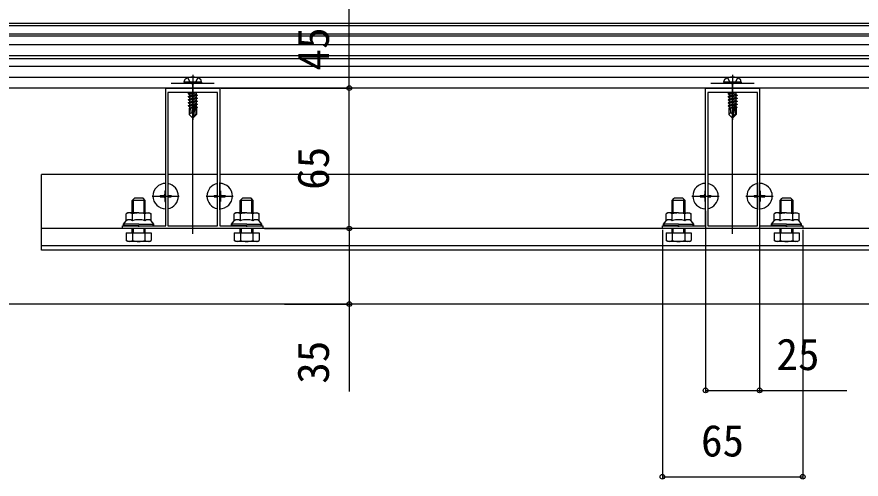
# Model space of a CAD drawing. Units: millimetres, scale not verified. Extents: x -875 to 875, y -1305 to 1298.
# Drawn here: x -393.2 to -2.3, y -937 to -723 of the extents above; entities that cross this region are included whole.
import ezdxf
from ezdxf.enums import TextEntityAlignment as Align

# ---------------------------------------------------------------- set-up
doc = ezdxf.new("R2010")
doc.units = ezdxf.units.MM
doc.header["$LTSCALE"] = 8
for name, color, linetype in [('0-2_YKK_11', 7, 'Continuous'), ('0-4_YKK_12', 2, 'Continuous'), ('0-5_YKK_13', 4, 'Continuous'), ('0-6_YKK_D', 6, 'Continuous')]:
    doc.layers.add(name, color=color, linetype=linetype)
doc.styles.add('ＭＳ ゴシック', font='')
doc.styles.get('ＭＳ ゴシック').set_extended_font_data('MS Gothic')

msp = doc.modelspace()

# ---------------------------------------------------------------- linework, layer by layer
at = {"layer": '0-2_YKK_11'}
for points in [[(-279.289, -820.952), (-344.289, -820.952), (-344.289, -819.752), (-337.247, -819.752), (-337.063, -819.872), (-336.514, -819.872), (-336.33, -819.752), (-324.289, -819.752), (-324.289, -755.952), (-312.247, -755.952), (-312.063, -756.072), (-311.514, -756.072), (-311.33, -755.952), (-299.289, -755.952), (-299.289, -819.752), (-287.247, -819.752), (-287.063, -819.872), (-286.514, -819.872), (-286.33, -819.752), (-279.289, -819.752)], [(-323.289, -757.952), (-323.289, -819.752), (-300.289, -819.752), (-300.289, -757.952)], [(-29.289, -820.952), (-94.289, -820.952), (-94.289, -819.752), (-87.247, -819.752), (-87.063, -819.872), (-86.514, -819.872), (-86.33, -819.752), (-74.289, -819.752), (-74.289, -755.952), (-62.247, -755.952), (-62.063, -756.072), (-61.514, -756.072), (-61.33, -755.952), (-49.289, -755.952), (-49.289, -819.752), (-37.247, -819.752), (-37.063, -819.872), (-36.514, -819.872), (-36.33, -819.752), (-29.289, -819.752)], [(-73.289, -757.952), (-73.289, -819.752), (-50.289, -819.752), (-50.289, -757.952)]]:
    msp.add_lwpolyline(points, close=True, dxfattribs=at)
at = {"layer": '0-4_YKK_12'}
for p, q in [((383.211, -727.072), (-506.789, -727.072)), ((383.211, -731.952), (-506.789, -731.952)), ((383.211, -742.452), (-506.789, -742.452)), ((-311.789, -823.452), (-311.789, -753.452)), ((-61.789, -823.452), (-61.789, -753.452)), ((383.211, -755.952), (-506.789, -755.952)), ((-324.289, -795.952), (-381.789, -795.952)), ((-381.789, -830.952), (-381.789, -795.952)), ((-300.289, -795.952), (-323.289, -795.952)), ((-74.289, -795.952), (-299.289, -795.952)), ((-50.289, -795.952), (-73.289, -795.952)), ((175.711, -795.952), (-49.289, -795.952)), ((258.211, -820.952), (-381.789, -820.952)), ((258.211, -828.952), (-381.789, -828.952)), ((258.211, -830.952), (-381.789, -830.952)), ((390.211, -855.952), (-524.289, -855.952))]:
    msp.add_line(p, q, dxfattribs=at)
at = {"layer": '0-5_YKK_13'}
for p, q in [((383.211, -725.952), (-506.789, -725.952)), ((383.211, -730.952), (-506.789, -730.952)), ((383.211, -735.952), (-506.789, -735.952)), ((383.211, -740.952), (-506.789, -740.952)), ((383.211, -745.952), (-506.789, -745.952)), ((-311.789, -749.752), (-311.789, -770.652)), ((-61.789, -749.752), (-61.789, -770.652)), ((383.211, -750.952), (-506.789, -750.952)), ((-321.789, -753.652), (-301.789, -753.652)), ((-315.789, -753.152), (-315.647, -752.35)), ((-307.789, -753.152), (-315.789, -753.152)), ((-315.789, -753.152), (-315.7, -753.652)), ((-307.877, -753.652), (-315.7, -753.652)), ((-307.789, -753.152), (-307.93, -752.35)), ((-307.789, -753.152), (-307.877, -753.652)), ((-71.789, -753.652), (-51.789, -753.652)), ((-65.789, -753.152), (-65.647, -752.35)), ((-57.789, -753.152), (-65.789, -753.152)), ((-65.789, -753.152), (-65.7, -753.652)), ((-57.877, -753.652), (-65.7, -753.652)), ((-57.789, -753.152), (-57.93, -752.35)), ((-57.789, -753.152), (-57.877, -753.652)), ((383.211, -755.952), (-506.789, -755.952)), ((-309.989, -757.952), (-313.889, -758.602)), ((-313.889, -758.502), (-310.589, -757.952)), ((-313.889, -758.502), (-313.339, -758.185)), ((-312.309, -757.952), (-313.339, -758.185)), ((-313.339, -757.952), (-313.339, -758.185)), ((-310.239, -758.22), (-310.239, -758.885)), ((-59.989, -757.952), (-63.889, -758.602)), ((-63.889, -758.502), (-60.589, -757.952)), ((-63.889, -758.502), (-63.339, -758.185)), ((-62.309, -757.952), (-63.339, -758.185)), ((-63.339, -757.952), (-63.339, -758.185)), ((-60.239, -758.22), (-60.239, -758.885)), ((-313.889, -758.502), (-313.889, -758.602)), ((-313.889, -758.602), (-313.339, -758.92)), ((-313.889, -759.902), (-309.689, -759.202)), ((-309.689, -759.302), (-313.889, -760.002)), ((-313.889, -759.902), (-313.339, -759.585)), ((-313.889, -759.902), (-313.889, -760.002)), ((-313.889, -760.002), (-313.339, -760.32)), ((-313.889, -761.302), (-309.689, -760.602)), ((-309.689, -760.702), (-313.889, -761.402)), ((-313.889, -761.302), (-313.339, -760.985)), ((-313.889, -761.302), (-313.889, -761.402)), ((-313.889, -761.402), (-313.339, -761.72)), ((-313.889, -762.702), (-309.689, -762.002)), ((-309.689, -762.102), (-313.889, -762.802)), ((-310.239, -758.885), (-313.339, -759.585)), ((-313.339, -758.92), (-313.339, -759.585)), ((-310.239, -760.285), (-313.339, -760.985)), ((-313.339, -760.32), (-313.339, -760.985)), ((-310.239, -761.685), (-313.339, -762.385)), ((-313.339, -761.72), (-313.339, -762.385)), ((-309.689, -759.202), (-310.239, -758.885)), ((-310.239, -759.62), (-310.239, -760.285)), ((-309.689, -760.602), (-310.239, -760.285)), ((-310.239, -761.02), (-310.239, -761.685)), ((-309.689, -762.002), (-310.239, -761.685)), ((-309.689, -759.202), (-309.689, -759.302)), ((-309.689, -760.602), (-309.689, -760.702)), ((-309.689, -762.002), (-309.689, -762.102)), ((-63.889, -758.502), (-63.889, -758.602)), ((-63.889, -758.602), (-63.339, -758.92)), ((-63.889, -759.902), (-59.689, -759.202)), ((-59.689, -759.302), (-63.889, -760.002)), ((-63.889, -759.902), (-63.339, -759.585)), ((-63.889, -759.902), (-63.889, -760.002)), ((-63.889, -760.002), (-63.339, -760.32)), ((-63.889, -761.302), (-59.689, -760.602)), ((-59.689, -760.702), (-63.889, -761.402)), ((-63.889, -761.302), (-63.339, -760.985)), ((-63.889, -761.302), (-63.889, -761.402)), ((-63.889, -761.402), (-63.339, -761.72)), ((-63.889, -762.702), (-59.689, -762.002)), ((-59.689, -762.102), (-63.889, -762.802)), ((-60.239, -758.885), (-63.339, -759.585)), ((-63.339, -758.92), (-63.339, -759.585)), ((-60.239, -760.285), (-63.339, -760.985)), ((-63.339, -760.32), (-63.339, -760.985)), ((-60.239, -761.685), (-63.339, -762.385)), ((-63.339, -761.72), (-63.339, -762.385)), ((-59.689, -759.202), (-60.239, -758.885)), ((-60.239, -759.62), (-60.239, -760.285)), ((-59.689, -760.602), (-60.239, -760.285)), ((-60.239, -761.02), (-60.239, -761.685)), ((-59.689, -762.002), (-60.239, -761.685)), ((-59.689, -759.202), (-59.689, -759.302)), ((-59.689, -760.602), (-59.689, -760.702)), ((-59.689, -762.002), (-59.689, -762.102)), ((-313.889, -762.702), (-313.339, -762.385)), ((-313.889, -762.702), (-313.889, -762.802)), ((-313.889, -762.802), (-313.339, -763.12)), ((-313.889, -764.102), (-310.863, -763.598)), ((-310.891, -763.703), (-313.889, -764.202)), ((-313.889, -764.102), (-313.339, -763.785)), ((-313.889, -764.102), (-313.889, -764.202)), ((-313.889, -764.202), (-313.339, -764.52)), ((-313.489, -765.252), (-313.339, -765.185)), ((-313.489, -765.252), (-313.489, -768.102)), ((-311.212, -765.252), (-313.489, -765.252)), ((-310.239, -763.085), (-313.339, -763.785)), ((-313.339, -763.12), (-313.339, -763.785)), ((-310.948, -763.98), (-313.339, -764.52)), ((-313.339, -764.52), (-313.339, -765.185)), ((-311.093, -764.678), (-313.339, -765.185)), ((-311.154, -764.969), (-312.872, -765.252)), ((-310.879, -763.645), (-311.789, -768.031)), ((-310.457, -763.53), (-311.639, -769.228)), ((-311.209, -765.236), (-311.293, -765.252)), ((-310.456, -763.53), (-309.689, -763.402)), ((-309.689, -763.502), (-310.402, -763.621)), ((-310.239, -764.485), (-310.392, -764.519)), ((-310.389, -763.701), (-310.389, -767.978)), ((-309.789, -764.744), (-310.389, -764.843)), ((-309.789, -764.96), (-310.389, -765.077)), ((-310.089, -765.252), (-310.389, -765.252)), ((-310.239, -762.42), (-310.239, -763.085)), ((-309.689, -763.402), (-310.239, -763.085)), ((-310.239, -763.82), (-310.239, -764.485)), ((-309.789, -764.744), (-310.239, -764.485)), ((-309.789, -764.96), (-310.089, -765.133)), ((-310.089, -765.133), (-310.089, -768.102)), ((-309.789, -764.744), (-309.789, -764.96)), ((-309.689, -763.402), (-309.689, -763.502)), ((-63.889, -762.702), (-63.339, -762.385)), ((-63.889, -762.702), (-63.889, -762.802)), ((-63.889, -762.802), (-63.339, -763.12)), ((-63.889, -764.102), (-60.863, -763.598)), ((-60.891, -763.703), (-63.889, -764.202)), ((-63.889, -764.102), (-63.339, -763.785)), ((-63.889, -764.102), (-63.889, -764.202)), ((-63.889, -764.202), (-63.339, -764.52)), ((-63.489, -765.252), (-63.339, -765.185)), ((-63.489, -765.252), (-63.489, -768.102)), ((-61.212, -765.252), (-63.489, -765.252)), ((-60.239, -763.085), (-63.339, -763.785)), ((-63.339, -763.12), (-63.339, -763.785)), ((-60.948, -763.98), (-63.339, -764.52)), ((-63.339, -764.52), (-63.339, -765.185)), ((-61.093, -764.678), (-63.339, -765.185)), ((-61.154, -764.969), (-62.872, -765.252)), ((-60.879, -763.645), (-61.789, -768.031)), ((-60.457, -763.53), (-61.639, -769.228)), ((-61.209, -765.236), (-61.293, -765.252)), ((-60.456, -763.53), (-59.689, -763.402)), ((-59.689, -763.502), (-60.402, -763.621)), ((-60.239, -764.485), (-60.392, -764.519)), ((-60.389, -763.701), (-60.389, -767.978)), ((-59.789, -764.744), (-60.389, -764.843)), ((-59.789, -764.96), (-60.389, -765.077)), ((-60.089, -765.252), (-60.389, -765.252)), ((-60.239, -762.42), (-60.239, -763.085)), ((-59.689, -763.402), (-60.239, -763.085)), ((-60.239, -763.82), (-60.239, -764.485)), ((-59.789, -764.744), (-60.239, -764.485)), ((-59.789, -764.96), (-60.089, -765.133)), ((-60.089, -765.133), (-60.089, -768.102)), ((-59.789, -764.744), (-59.789, -764.96)), ((-59.689, -763.402), (-59.689, -763.502)), ((-312.531, -767.299), (-313.489, -768.102)), ((-311.939, -769.652), (-313.489, -768.102)), ((-311.789, -768.031), (-311.939, -769.652)), ((-311.939, -769.652), (-311.639, -769.652)), ((-311.789, -768.031), (-311.789, -769.652)), ((-310.389, -767.978), (-311.639, -769.228)), ((-311.639, -769.652), (-310.089, -768.102)), ((-311.639, -769.228), (-311.639, -769.652)), ((-310.089, -768.102), (-310.389, -767.978)), ((-62.531, -767.299), (-63.489, -768.102)), ((-61.939, -769.652), (-63.489, -768.102)), ((-61.789, -768.031), (-61.939, -769.652)), ((-61.939, -769.652), (-61.639, -769.652)), ((-61.789, -768.031), (-61.789, -769.652)), ((-60.389, -767.978), (-61.639, -769.228)), ((-61.639, -769.652), (-60.089, -768.102)), ((-61.639, -769.228), (-61.639, -769.652)), ((-60.089, -768.102), (-60.389, -767.978)), ((-324.289, -812.252), (-324.289, -799.652)), ((-299.289, -812.252), (-299.289, -799.652)), ((-74.289, -812.252), (-74.289, -799.652)), ((-49.289, -812.252), (-49.289, -799.652)), ((-324.639, -803.452), (-324.289, -803.452)), ((-324.639, -803.452), (-324.639, -805.102)), ((-299.289, -803.452), (-298.939, -803.452)), ((-298.939, -803.452), (-298.939, -805.102)), ((-74.639, -803.452), (-74.289, -803.452)), ((-74.639, -803.452), (-74.639, -805.102)), ((-49.289, -803.452), (-48.939, -803.452)), ((-48.939, -803.452), (-48.939, -805.102)), ((-333.789, -807.952), (-339.789, -807.952)), ((-339.249, -813.752), (-339.249, -807.412)), ((-334.329, -813.752), (-334.329, -807.412)), ((-330.589, -805.952), (-317.989, -805.952)), ((-326.789, -805.602), (-326.789, -806.302)), ((-326.789, -805.602), (-325.139, -805.602)), ((-326.789, -806.302), (-325.139, -806.302)), ((-324.639, -806.802), (-324.639, -808.452)), ((-324.639, -808.452), (-324.289, -808.452)), ((-323.289, -805.602), (-321.789, -805.602)), ((-323.289, -806.302), (-321.789, -806.302)), ((-321.789, -805.602), (-321.789, -806.302)), ((-305.589, -805.952), (-292.989, -805.952)), ((-301.789, -805.602), (-301.789, -806.302)), ((-301.789, -805.602), (-300.289, -805.602)), ((-301.789, -806.302), (-300.289, -806.302)), ((-299.289, -808.452), (-298.939, -808.452)), ((-298.939, -806.802), (-298.939, -808.452)), ((-298.439, -805.602), (-296.789, -805.602)), ((-298.439, -806.302), (-296.789, -806.302)), ((-296.789, -805.602), (-296.789, -806.302)), ((-283.789, -807.952), (-289.789, -807.952)), ((-289.249, -813.752), (-289.249, -807.412)), ((-284.329, -813.752), (-284.329, -807.412)), ((-83.789, -807.952), (-89.789, -807.952)), ((-89.249, -813.752), (-89.249, -807.412)), ((-84.329, -813.752), (-84.329, -807.412)), ((-80.589, -805.952), (-67.989, -805.952)), ((-76.789, -805.602), (-76.789, -806.302)), ((-76.789, -805.602), (-75.139, -805.602)), ((-76.789, -806.302), (-75.139, -806.302)), ((-74.639, -806.802), (-74.639, -808.452)), ((-74.639, -808.452), (-74.289, -808.452)), ((-73.289, -805.602), (-71.789, -805.602)), ((-73.289, -806.302), (-71.789, -806.302)), ((-71.789, -805.602), (-71.789, -806.302)), ((-55.589, -805.952), (-42.989, -805.952)), ((-51.789, -805.602), (-51.789, -806.302)), ((-51.789, -805.602), (-50.289, -805.602)), ((-51.789, -806.302), (-50.289, -806.302)), ((-49.289, -808.452), (-48.939, -808.452)), ((-48.939, -806.802), (-48.939, -808.452)), ((-48.439, -805.602), (-46.789, -805.602)), ((-48.439, -806.302), (-46.789, -806.302)), ((-46.789, -805.602), (-46.789, -806.302)), ((-33.789, -807.952), (-39.789, -807.952)), ((-39.249, -813.752), (-39.249, -807.412)), ((-34.329, -813.752), (-34.329, -807.412)), ((-341.789, -813.752), (-342.562, -814.199)), ((-342.562, -817.352), (-342.562, -814.199)), ((-336.789, -813.752), (-341.789, -813.752)), ((-339.675, -817.352), (-339.675, -814.199)), ((-336.789, -813.752), (-331.789, -813.752)), ((-333.902, -817.352), (-333.902, -814.199)), ((-331.789, -813.752), (-331.015, -814.199)), ((-331.015, -817.352), (-331.015, -814.199)), ((-291.789, -813.752), (-292.562, -814.199)), ((-292.562, -817.352), (-292.562, -814.199)), ((-286.789, -813.752), (-291.789, -813.752)), ((-289.675, -817.352), (-289.675, -814.199)), ((-286.789, -813.752), (-281.789, -813.752)), ((-283.902, -817.352), (-283.902, -814.199)), ((-281.789, -813.752), (-281.015, -814.199)), ((-281.015, -817.352), (-281.015, -814.199)), ((-91.789, -813.752), (-92.562, -814.199)), ((-92.562, -817.352), (-92.562, -814.199)), ((-86.789, -813.752), (-91.789, -813.752)), ((-89.675, -817.352), (-89.675, -814.199)), ((-86.789, -813.752), (-81.789, -813.752)), ((-83.902, -817.352), (-83.902, -814.199)), ((-81.789, -813.752), (-81.015, -814.199)), ((-81.015, -817.352), (-81.015, -814.199)), ((-41.789, -813.752), (-42.562, -814.199)), ((-42.562, -817.352), (-42.562, -814.199)), ((-36.789, -813.752), (-41.789, -813.752)), ((-39.675, -817.352), (-39.675, -814.199)), ((-36.789, -813.752), (-31.789, -813.752)), ((-33.902, -817.352), (-33.902, -814.199)), ((-31.789, -813.752), (-31.015, -814.199)), ((-31.015, -817.352), (-31.015, -814.199)), ((-343.789, -819.752), (-343.789, -818.952)), ((-336.789, -819.752), (-343.789, -819.752)), ((-339.789, -822.952), (-339.789, -820.952)), ((-339.249, -822.952), (-339.249, -820.952)), ((-336.789, -819.752), (-329.789, -819.752)), ((-334.329, -822.952), (-334.329, -820.952)), ((-333.789, -822.952), (-333.789, -820.952)), ((-329.789, -819.752), (-329.789, -818.952)), ((-293.789, -819.752), (-293.789, -818.952)), ((-286.789, -819.752), (-293.789, -819.752)), ((-289.789, -822.952), (-289.789, -820.952)), ((-289.249, -822.952), (-289.249, -820.952)), ((-286.789, -819.752), (-279.789, -819.752)), ((-284.329, -822.952), (-284.329, -820.952)), ((-283.789, -822.952), (-283.789, -820.952)), ((-279.789, -819.752), (-279.789, -818.952)), ((-93.789, -819.752), (-93.789, -818.952)), ((-86.789, -819.752), (-93.789, -819.752)), ((-89.789, -822.952), (-89.789, -820.952)), ((-89.249, -822.952), (-89.249, -820.952)), ((-86.789, -819.752), (-79.789, -819.752)), ((-84.329, -822.952), (-84.329, -820.952)), ((-83.789, -822.952), (-83.789, -820.952)), ((-79.789, -819.752), (-79.789, -818.952)), ((-43.789, -819.752), (-43.789, -818.952)), ((-36.789, -819.752), (-43.789, -819.752)), ((-39.789, -822.952), (-39.789, -820.952)), ((-39.249, -822.952), (-39.249, -820.952)), ((-36.789, -819.752), (-29.789, -819.752)), ((-34.329, -822.952), (-34.329, -820.952)), ((-33.789, -822.952), (-33.789, -820.952)), ((-29.789, -819.752), (-29.789, -818.952)), ((-342.562, -822.952), (-342.562, -826.506)), ((-339.675, -822.952), (-339.675, -826.506)), ((-333.902, -822.952), (-333.902, -826.506)), ((-292.562, -822.952), (-292.562, -826.506)), ((-289.675, -822.952), (-289.675, -826.506)), ((-283.902, -822.952), (-283.902, -826.506)), ((-92.562, -822.952), (-92.562, -826.506)), ((-89.675, -822.952), (-89.675, -826.506)), ((-83.902, -822.952), (-83.902, -826.506)), ((-42.562, -822.952), (-42.562, -826.506)), ((-39.675, -822.952), (-39.675, -826.506)), ((-33.902, -822.952), (-33.902, -826.506)), ((-341.789, -826.952), (-342.562, -826.506)), ((-331.789, -826.952), (-341.789, -826.952)), ((-331.789, -826.952), (-331.015, -826.506)), ((-291.789, -826.952), (-292.562, -826.506)), ((-281.789, -826.952), (-291.789, -826.952)), ((-281.789, -826.952), (-281.015, -826.506)), ((-91.789, -826.952), (-92.562, -826.506)), ((-81.789, -826.952), (-91.789, -826.952)), ((-81.789, -826.952), (-81.015, -826.506)), ((-41.789, -826.952), (-42.562, -826.506)), ((-31.789, -826.952), (-41.789, -826.952)), ((-31.789, -826.952), (-31.015, -826.506))]:
    msp.add_line(p, q, dxfattribs=at)
for points in [[(-314.089, -751.173), (-312.934, -753.489), (-311.789, -754.098)], [(-309.489, -751.173), (-310.644, -753.489), (-311.789, -754.098)], [(-64.089, -751.173), (-62.934, -753.489), (-61.789, -754.098)], [(-59.489, -751.173), (-60.644, -753.489), (-61.789, -754.098)], [(-309.775, -757.952), (-310.239, -758.22), (-313.339, -758.92)], [(-59.775, -757.952), (-60.239, -758.22), (-63.339, -758.92)], [(-309.689, -759.302), (-310.239, -759.62), (-313.339, -760.32)], [(-309.689, -760.702), (-310.239, -761.02), (-313.339, -761.72)], [(-309.689, -762.102), (-310.239, -762.42), (-313.339, -763.12)], [(-59.689, -759.302), (-60.239, -759.62), (-63.339, -760.32)], [(-59.689, -760.702), (-60.239, -761.02), (-63.339, -761.72)], [(-59.689, -762.102), (-60.239, -762.42), (-63.339, -763.12)], [(-311.789, -768.031), (-312.531, -767.299), (-312.689, -765.252)], [(-309.689, -763.502), (-310.239, -763.82), (-310.389, -763.854)], [(-61.789, -768.031), (-62.531, -767.299), (-62.689, -765.252)], [(-59.689, -763.502), (-60.239, -763.82), (-60.389, -763.854)], [(-339.789, -813.752), (-339.789, -807.952), (-338.789, -806.952)], [(-333.789, -813.752), (-333.789, -807.952), (-334.789, -806.952), (-338.789, -806.952)], [(-289.789, -813.752), (-289.789, -807.952), (-288.789, -806.952)], [(-283.789, -813.752), (-283.789, -807.952), (-284.789, -806.952), (-288.789, -806.952)], [(-89.789, -813.752), (-89.789, -807.952), (-88.789, -806.952)], [(-83.789, -813.752), (-83.789, -807.952), (-84.789, -806.952), (-88.789, -806.952)], [(-39.789, -813.752), (-39.789, -807.952), (-38.789, -806.952)], [(-33.789, -813.752), (-33.789, -807.952), (-34.789, -806.952), (-38.789, -806.952)], [(-336.789, -818.952), (-343.789, -818.952), (-342.562, -817.352)], [(-336.789, -818.952), (-329.789, -818.952), (-331.015, -817.352)], [(-286.789, -818.952), (-293.789, -818.952), (-292.562, -817.352)], [(-286.789, -818.952), (-279.789, -818.952), (-281.015, -817.352)], [(-86.789, -818.952), (-93.789, -818.952), (-92.562, -817.352)], [(-86.789, -818.952), (-79.789, -818.952), (-81.015, -817.352)], [(-36.789, -818.952), (-43.789, -818.952), (-42.562, -817.352)], [(-36.789, -818.952), (-29.789, -818.952), (-31.015, -817.352)], [(-342.562, -822.952), (-331.015, -822.952), (-331.015, -826.506)], [(-292.562, -822.952), (-281.015, -822.952), (-281.015, -826.506)], [(-92.562, -822.952), (-81.015, -822.952), (-81.015, -826.506)], [(-42.562, -822.952), (-31.015, -822.952), (-31.015, -826.506)]]:
    msp.add_lwpolyline(points, dxfattribs=at)
for centre, radius, start, end in [((-314.761, -752.506), 0.9, 122.05588, 170), ((-311.789, -757.252), 6.5, 57.94412, 122.05588), ((-308.816, -752.506), 0.9, 10, 57.94412), ((-64.761, -752.506), 0.9, 122.05588, 170), ((-61.789, -757.252), 6.5, 57.94412, 122.05588), ((-58.816, -752.506), 0.9, 10, 57.94412), ((-310.637, -763.701), 0.248, 0, 167.19096), ((-60.637, -763.701), 0.248, 0, 167.19096), ((-324.289, -805.952), 5.9, 90, 270), ((-324.289, -805.952), 5.9, 279.75826, 80.24174), ((-299.289, -805.952), 5.9, 99.75826, 260.24174), ((-299.289, -805.952), 5.9, 270, 90), ((-74.289, -805.952), 5.9, 90, 270), ((-74.289, -805.952), 5.9, 279.75826, 80.24174), ((-49.289, -805.952), 5.9, 99.75826, 260.24174), ((-49.289, -805.952), 5.9, 270, 90), ((-325.139, -805.102), 0.5, 270, 0), ((-298.439, -805.102), 0.5, 180, 270), ((-75.139, -805.102), 0.5, 270, 0), ((-48.439, -805.102), 0.5, 180, 270), ((-325.139, -806.802), 0.5, 0, 90), ((-298.439, -806.802), 0.5, 90, 180), ((-75.139, -806.802), 0.5, 0, 90), ((-48.439, -806.802), 0.5, 90, 180), ((-341.119, -816.308), 2.556, 55.61575, 124.38425), ((-341.119, -819.462), 2.556, 55.61575, 124.38425), ((-336.789, -823.306), 9.553, 90, 107.58795), ((-336.789, -826.459), 9.553, 90, 107.58795), ((-336.789, -823.306), 9.553, 72.41205, 90), ((-336.789, -826.459), 9.553, 72.41205, 90), ((-332.458, -816.308), 2.556, 55.61575, 124.38425), ((-332.458, -819.462), 2.556, 55.61575, 124.38425), ((-291.119, -816.308), 2.556, 55.61575, 124.38425), ((-291.119, -819.462), 2.556, 55.61575, 124.38425), ((-286.789, -823.306), 9.553, 90, 107.58795), ((-286.789, -826.459), 9.553, 90, 107.58795), ((-286.789, -823.306), 9.553, 72.41205, 90), ((-286.789, -826.459), 9.553, 72.41205, 90), ((-282.458, -816.308), 2.556, 55.61575, 124.38425), ((-282.458, -819.462), 2.556, 55.61575, 124.38425), ((-91.119, -816.308), 2.556, 55.61575, 124.38425), ((-91.119, -819.462), 2.556, 55.61575, 124.38425), ((-86.789, -823.306), 9.553, 90, 107.58795), ((-86.789, -826.459), 9.553, 90, 107.58795), ((-86.789, -823.306), 9.553, 72.41205, 90), ((-86.789, -826.459), 9.553, 72.41205, 90), ((-82.458, -816.308), 2.556, 55.61575, 124.38425), ((-82.458, -819.462), 2.556, 55.61575, 124.38425), ((-41.119, -816.308), 2.556, 55.61575, 124.38425), ((-41.119, -819.462), 2.556, 55.61575, 124.38425), ((-36.789, -823.306), 9.553, 90, 107.58795), ((-36.789, -826.459), 9.553, 90, 107.58795), ((-36.789, -823.306), 9.553, 72.41205, 90), ((-36.789, -826.459), 9.553, 72.41205, 90), ((-32.458, -816.308), 2.556, 55.61575, 124.38425), ((-32.458, -819.462), 2.556, 55.61575, 124.38425), ((-341.119, -824.397), 2.556, 235.61575, 304.38425), ((-336.789, -817.399), 9.553, 252.41205, 287.58795), ((-332.458, -824.397), 2.556, 235.61575, 304.38425), ((-291.119, -824.397), 2.556, 235.61575, 304.38425), ((-286.789, -817.399), 9.553, 252.41205, 287.58795), ((-282.458, -824.397), 2.556, 235.61575, 304.38425), ((-91.119, -824.397), 2.556, 235.61575, 304.38425), ((-86.789, -817.399), 9.553, 252.41205, 287.58795), ((-82.458, -824.397), 2.556, 235.61575, 304.38425), ((-41.119, -824.397), 2.556, 235.61575, 304.38425), ((-36.789, -817.399), 9.553, 252.41205, 287.58795), ((-32.458, -824.397), 2.556, 235.61575, 304.38425)]:
    msp.add_arc(centre, radius, start, end, dxfattribs=at)
for centre, start_param, end_param in [((-342.289, -818.952), 3.1415927, 4.712389), ((-331.289, -818.952), 4.712389, 6.2831853), ((-292.289, -818.952), 3.1415927, 4.712389), ((-281.289, -818.952), 4.712389, 6.2831853), ((-92.289, -818.952), 3.1415927, 4.712389), ((-81.289, -818.952), 4.712389, 6.2831853), ((-42.289, -818.952), 3.1415927, 4.712389), ((-31.289, -818.952), 4.712389, 6.2831853)]:
    msp.add_ellipse(centre, major_axis=(1.5, 0), ratio=0.533333, start_param=start_param, end_param=end_param, dxfattribs=at)
at = {"layer": '0-6_YKK_D'}
for p, q in [((-239.289, -755.952), (-239.289, -710.952)), ((-298.589, -755.952), (-238.289, -755.952)), ((-269.289, -755.952), (-238.289, -755.952)), ((-239.289, -820.952), (-239.289, -755.952)), ((-74.289, -812.852), (-74.289, -896.952)), ((-49.289, -812.852), (-49.289, -896.952)), ((-278.589, -820.952), (-238.289, -820.952)), ((-278.589, -820.952), (-238.289, -820.952)), ((-94.289, -821.652), (-94.289, -936.952)), ((-29.289, -821.652), (-29.289, -936.952)), ((-269.289, -855.952), (-238.289, -855.952)), ((-94.289, -935.952), (-29.289, -935.952))]:
    msp.add_line(p, q, dxfattribs=at)
for points in [[(-239.289, -820.952), (-239.289, -855.952), (-239.289, -896.389)], [(-74.289, -895.952), (-49.289, -895.952), (-8.852, -895.952)]]:
    msp.add_lwpolyline(points, dxfattribs=at)
for centre in [(-239.289, -755.952), (-239.289, -755.952), (-239.289, -820.952), (-239.289, -820.952), (-239.289, -855.952), (-74.289, -895.952), (-49.289, -895.952), (-94.289, -935.952), (-29.289, -935.952)]:
    msp.add_circle(centre, 1.075, dxfattribs=at)

# ---------------------------------------------------------------- texts
at = {"layer": '0-6_YKK_D', "style": 'ＭＳ ゴシック'}
for s, p in [('45', (-244.289, -747.771)), ('65', (-244.289, -803.055)), ('35', (-244.289, -892.866))]:
    msp.add_text(s, height=14.66, rotation=90, dxfattribs=at).set_placement(p, align=Align.BOTTOM_LEFT)
for s, p in [('25', (-41.466, -890.952)), ('65', (-76.391, -930.952))]:
    msp.add_text(s, height=14.66, dxfattribs=at).set_placement(p, align=Align.BOTTOM_LEFT)

doc.saveas('drawing.dxf')
